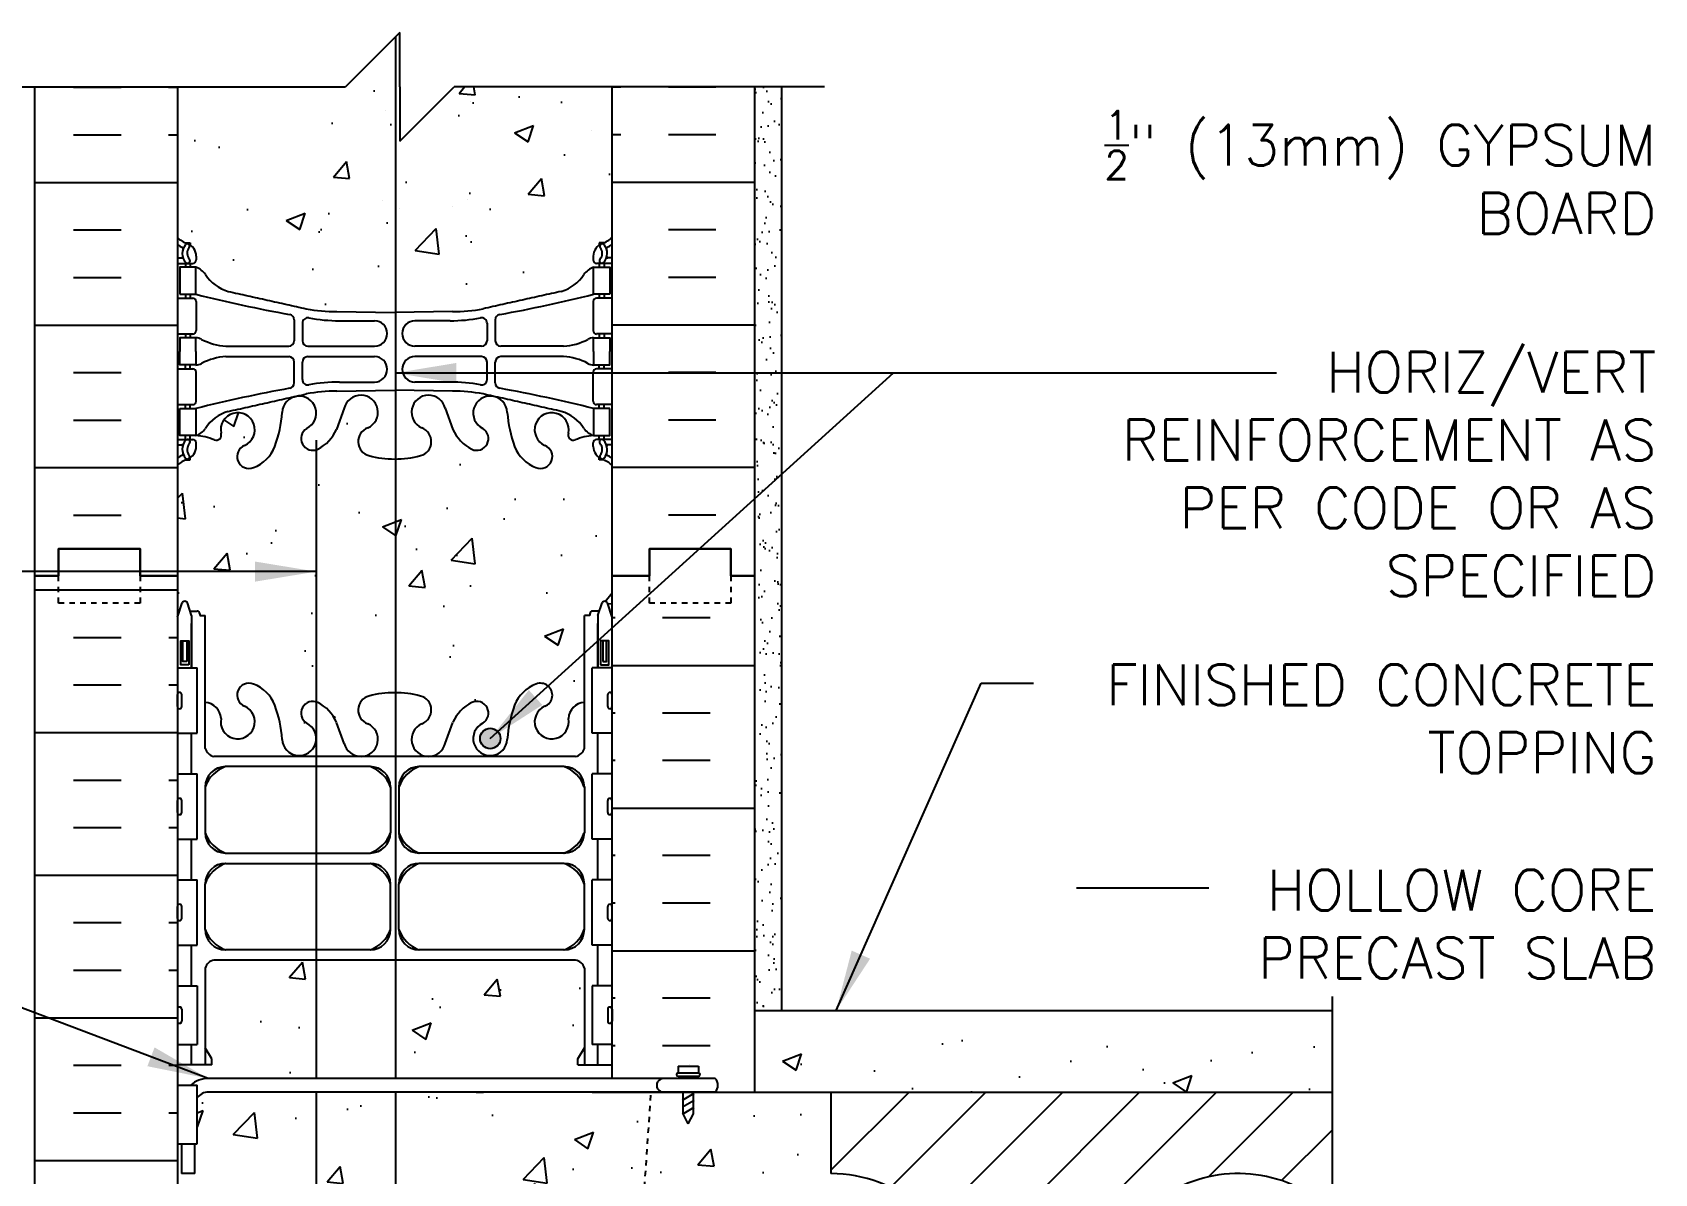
# Model space of a CAD drawing. Header units: inches. Extents: x 163.5 to 217.1, y 114.7 to 181.9.
# Drawn here: x 187.22 to 217.07, y 160.92 to 181.92 of the extents above; entities that cross this region are included whole.
import ezdxf

# ---------------------------------------------------------------- set-up
doc = ezdxf.new("R2010")
doc.units = ezdxf.units.IN
doc.header["$LTSCALE"] = 0.5
doc.header["$MEASUREMENT"] = 0
doc.linetypes.add('DASHED2', pattern=[0.375, 0.25, -0.125])
doc.linetypes.add('HIDDEN2', pattern=[0.1875, 0.125, -0.0625])
for name, color, linetype in [('HATCH', 12, 'Continuous'), ('Hidden2', 12, 'HIDDEN2'), ('line25', 2, 'Continuous'), ('LINE3', 3, 'Continuous'), ('LINE50', 5, 'Continuous'), ('LINE9', 9, 'Continuous'), ('TEXT', 4, 'Continuous'), ('Web_Edge', 9, 'Continuous')]:
    doc.layers.add(name, color=color, linetype=linetype)
doc.styles.add('DIM', font='romans.shx', dxfattribs={"width": 0.7})
doc.styles.add('ROMANS', font='romans.shx', dxfattribs={"height": 0.75})
doc.dimstyles.new('ext_12', dxfattribs={"dimscale": 12, "dimtxt": 0.09375, "dimasz": 0.09375, "dimexe": 0.09375, "dimexo": 0.0625, "dimgap": 0.0625, "dimtad": 1, "dimdec": 1, "dimzin": 3, "dimdsep": 46, "dimlunit": 4, "dimtxsty": 'DIM', "dimcen": 0.09, "dimdle": 0.09375, "dimclrt": 4, "dimadec": 0, "dimazin": 0, "dimtfac": 1, "dimtdec": 1, "dimtmove": 2, "dimatfit": 3, "dimfxl": 1, "dimfrac": 2, "dimtolj": 1, "dimtzin": 0, "dimarcsym": 0})
pattern_1 = [(50, (93.7074, 7.516), (3.5863, -0.31376), [0.375, -4.125]), (355, (93.7074, 7.516), (-0.69376, 3.76096), [0.3, -3.3]), (100.4514, (94.0062, 7.49), (2.892547, 3.4472), [0.3187, -3.50571]), (46.1842, (93.7074, 8.516), (5.33621, -0.8276), [0.5625, -6.1875]), (96.6356, (94.152, 8.447), (4.67331, 4.87059), [0.47805, -5.25856]), (351.1842, (93.7074, 8.516), (4.67331, 4.8706), [0.45, -4.95]), (21, (94.2074, 8.266), (2.984535, -2.013094), [0.375, -4.125]), (326, (94.2074, 8.266), (1.21658, 3.62575), [0.3, -3.3]), (71.4514, (94.456, 8.0983), (4.201113, 1.61265), [0.3187, -3.50571]), (37.5, (93.7074, 7.516), (0.060799, 1.664469), [0, -3.26, 0, -3.35, 0, -3.3125]), (7.5, (93.7074, 7.516), (1.315348, 1.972059), [0, -1.91, 0, -3.185, 0, -1.2625]), (327.5, (92.5924, 7.516), (2.669112, -0.112774), [0, -1.25, 0, -3.9, 0, -5.175]), (317.5, (92.0924, 7.516), (2.91593, 0.500525), [0, -1.625, 0, -2.59, 0, -3.675])]

msp = doc.modelspace()

# ---------------------------------------------------------------- hatches: boundary and pattern name
at = {"layer": 'HATCH'}
h = msp.add_hatch(dxfattribs=at)
h.set_pattern_fill('AR-CONC', color=256, scale=0.5)
h.set_pattern_definition([(50, (0, 0), (3.5863, -0.31376), [0.375, -4.125]), (355, (0, 0), (-0.693757, 3.76096), [0.3, -3.3]), (100.4514, (0.299, -0.026), (2.892544, 3.4472), [0.3187, -3.50571]), (46.1842, (0, 1), (5.33621, -0.8276), [0.5625, -6.1875]), (96.6356, (0.4447, 0.931), (4.67331, 4.87059), [0.47805, -5.25857]), (351.1842, (0, 1), (4.67331, 4.87059), [0.45, -4.95]), (21, (0.5, 0.75), (2.984535, -2.013094), [0.375, -4.125]), (326, (0.5, 0.75), (1.216577, 3.62575), [0.3, -3.3]), (71.4514, (0.7487, 0.5822), (4.20111, 1.612656), [0.3187, -3.50571]), (37.5, (0, 0), (0.060799, 1.664469), [0, -3.26, 0, -3.35, 0, -3.3125]), (7.5, (0, 0), (1.315348, 1.972059), [0, -1.91, 0, -3.185, 0, -1.2625]), (327.5, (-1.115, 0), (2.669112, -0.1127744), [0, -1.25, 0, -3.9, 0, -5.175]), (317.5, (-1.615, 0), (2.91593, 0.500525), [0, -1.625, 0, -2.59, 0, -3.675])])
edge = h.paths.add_edge_path()
edge.add_line((197.886, 180.917), (195.341, 180.917))
edge.add_line((195.341, 180.917), (195.369, 180.769))
edge.add_line((195.369, 180.769), (195.07, 180.795))
edge.add_line((195.07, 180.795), (195.172, 180.917))
edge.add_line((195.172, 180.917), (194.979, 180.917))
edge.add_line((194.979, 180.917), (193.979, 179.917))
edge.add_line((193.979, 179.917), (193.979, 180.917))
edge.add_line((193.979, 180.917), (193.979, 181.917))
edge.add_line((193.979, 181.917), (192.979, 180.917))
edge.add_line((192.979, 180.917), (189.886, 180.917))
edge.add_line((189.886, 180.917), (189.886, 178.144))
edge.add_arc((190.232, 178.505), 0.5, 226.2109, 246.4218)
edge.add_line((190.032, 178.047), (190.122, 178.047))
edge.add_line((190.122, 178.047), (190.122, 178.005))
edge.add_arc((189.982, 177.798), 0.25, 0, 55.9442, ccw=False)
edge.add_line((190.232, 177.798), (190.232, 177.73))
edge.add_arc((190.169, 177.73), 0.0625, -90, 0, ccw=False)
edge.add_line((190.169, 177.668), (190.122, 177.668))
edge.add_line((190.122, 177.668), (190.122, 177.598))
edge.add_line((190.122, 177.598), (190.227, 177.598))
edge.add_arc((190.104, 177.255), 0.364, 34.9775, 70.3387, ccw=False)
edge.add_arc((191.027, 177.866), 0.743, 212.7919, 253.8107)
edge.add_spline(control_points=[(190.82, 177.152), (192.257, 176.832)], knot_values=[0, 0, 1, 1], degree=1, periodic=0)
edge.add_arc((192.814, 179.763), 2.984, 259.2546, 270.0995)
edge.add_line((192.819, 176.78), (193.886, 176.764))
edge.add_line((193.886, 176.764), (194.952, 176.78))
edge.add_arc((194.957, 179.763), 2.984, 269.9005, 280.7454)
edge.add_spline(control_points=[(195.514, 176.832), (196.951, 177.152)], knot_values=[0, 0, 1, 1], degree=1, periodic=0)
edge.add_arc((196.744, 177.866), 0.743, 286.1893, 327.2081)
edge.add_arc((197.667, 177.255), 0.364, 109.6613, 145.0225, ccw=False)
edge.add_line((197.545, 177.598), (197.65, 177.598))
edge.add_line((197.65, 177.598), (197.65, 177.668))
edge.add_line((197.65, 177.668), (197.602, 177.668))
edge.add_arc((197.602, 177.73), 0.0625, 180, 270, ccw=False)
edge.add_line((197.54, 177.73), (197.54, 177.798))
edge.add_arc((197.79, 177.798), 0.25, 124.0558, 180, ccw=False)
edge.add_line((197.65, 178.005), (197.65, 178.047))
edge.add_line((197.65, 178.047), (197.74, 178.047))
edge.add_arc((197.54, 178.505), 0.5, 293.5782, 313.7891)
edge.add_line((197.886, 178.144), (197.886, 180.917))
h.paths.add_polyline_path([(197.701, 171.418, -0.6), (197.801, 171.418), (197.886, 171.158), (197.886, 171.917), (197.886, 173.952, 0.088416), (197.74, 174.049), (197.65, 174.049), (197.65, 174.091, -0.249069), (197.54, 174.298), (197.54, 174.365, -0.414214), (197.602, 174.428), (197.65, 174.428), (197.65, 174.498), (197.545, 174.498, 0.085348), (197.215, 174.422, -0.669601), (197.083, 174.542, 2.087231), (196.649, 174.318, -1), (196.485, 173.909, -0.21345), (196.093, 174.298, -0.068226), (195.957, 174.926, 1.753171), (195.506, 174.63, -0.940793), (195.303, 174.246, -0.173075), (194.957, 174.613), (194.814, 175, 1.612474), (194.383, 174.64, -0.734872), (194.36, 174.129, -0.068475), (193.886, 174.067, -0.068475), (193.411, 174.129, -0.734872), (193.388, 174.64, 1.612474), (192.957, 175), (192.814, 174.613, -0.173075), (192.468, 174.246, -0.940793), (192.265, 174.63, 1.753171), (191.814, 174.926, -0.068226), (191.678, 174.298, -0.21345), (191.286, 173.909, -1), (191.122, 174.318, 2.087231), (190.688, 174.542, -0.669601), (190.556, 174.422, 0.085348), (190.227, 174.498), (190.122, 174.498), (190.122, 174.428), (190.169, 174.428, -0.414214), (190.232, 174.365), (190.232, 174.298, -0.249069), (190.122, 174.091), (190.122, 174.049), (190.032, 174.049, 0.088416), (189.886, 173.952), (189.886, 171.917), (189.886, 171.158), (189.971, 171.418, -0.6), (190.071, 171.418), (190.119, 171.268), (190.246, 171.268, -0.414214), (190.296, 171.218), (190.296, 171.188), (190.396, 171.188), (190.396, 169.587, -0.380397), (190.688, 169.292, 2.087231), (191.122, 169.517, -1), (191.286, 169.925, -0.21345), (191.678, 169.536, -0.068226), (191.814, 168.908, 1.753171), (192.265, 169.205, -0.940793), (192.468, 169.588, -0.173075), (192.814, 169.221), (192.957, 168.834, 1.612474), (193.388, 169.194, -0.734872), (193.411, 169.705, -0.068475), (193.886, 169.767, -0.068475), (194.36, 169.705, -0.734872), (194.383, 169.194, 1.612474), (194.814, 168.834), (194.957, 169.221, -0.173075), (195.303, 169.588, -0.940793), (195.506, 169.205, 1.753171), (195.957, 168.908, -0.068226), (196.093, 169.536, -0.21345), (196.485, 169.925, -1), (196.649, 169.517, 2.087231), (197.083, 169.292, -0.380392), (197.376, 169.587), (197.376, 171.188), (197.476, 171.188), (197.476, 171.218, -0.414214), (197.526, 171.268), (197.652, 171.268)])
h.paths.add_polyline_path([(197.376, 164.698, 0.268138), (197.214, 164.846), (190.557, 164.846, 0.268156), (190.396, 164.698), (190.396, 163.229), (190.516, 163.029), (190.516, 162.917), (189.886, 162.917), (189.886, 162.542), (190.125, 162.542, -0.180815), (190.451, 162.667), (197.886, 162.667), (197.886, 162.917), (197.256, 162.917), (197.256, 163.029), (197.376, 163.229)])
h.paths.add_polyline_path([(198.414, 159.669), (198.606, 162.417), (190.453, 162.417, 0.243307), (190.25, 162.31), (190.25, 161.462), (190.209, 161.462), (190.209, 160.917), (189.959, 160.917), (189.959, 161.462), (189.886, 161.462), (189.886, 160.712), (190.25, 160.712), (190.25, 159.512), (189.886, 159.512), (189.886, 158.762), (190.25, 158.762), (190.25, 157.562), (189.886, 157.562), (189.886, 156.812), (190.25, 156.812), (190.25, 155.612), (189.886, 155.612), (189.886, 154.454, -0.324963), (189.992, 154.418, -0.520567), (190.399, 154.378, -0.520567), (190.858, 154.378, -0.520567), (191.422, 154.378, -0.520567), (191.908, 154.378, -0.520567), (192.301, 154.391, -0.520567), (192.983, 154.391, -0.520567), (193.351, 154.391, -0.520567), (193.561, 154.391, -0.520567), (193.993, 154.391, -0.520567), (194.518, 154.391, -0.520567), (195.082, 154.391, -0.520567), (195.515, 154.391, -0.396716), (195.934, 154.478, -0.396716), (196.354, 154.391, -0.520567), (196.787, 154.391, -0.520567), (197.351, 154.391, -0.520567), (197.875, 154.391, -0.098929), (197.95, 154.463, -0.69452), (198.073, 154.792), (198.237, 157.136), (198.362, 158.923, 0.932515)])
edge = h.paths.add_edge_path()
edge.add_arc((197.54, 147.329), 0.5, 46.2109, 66.4218)
edge.add_line((197.74, 147.788), (197.65, 147.788))
edge.add_line((197.65, 147.788), (197.65, 147.829))
edge.add_arc((197.79, 148.037), 0.25, 180, 235.9442, ccw=False)
edge.add_line((197.54, 148.037), (197.54, 148.104))
edge.add_arc((197.602, 148.104), 0.0625, 90, 180, ccw=False)
edge.add_line((197.602, 148.167), (197.65, 148.167))
edge.add_line((197.65, 148.167), (197.65, 148.237))
edge.add_line((197.65, 148.237), (197.545, 148.237))
edge.add_arc((197.667, 148.579), 0.364, 214.9775, 250.3387, ccw=False)
edge.add_arc((196.744, 147.968), 0.743, 32.7919, 73.8107)
edge.add_spline(control_points=[(196.951, 148.682), (195.514, 149.002)], knot_values=[0, 0, 1, 1], degree=1, periodic=0)
edge.add_arc((194.957, 146.071), 2.984, 79.2546, 90.0995)
edge.add_line((194.952, 149.055), (193.886, 149.07))
edge.add_line((193.886, 149.07), (192.819, 149.055))
edge.add_arc((192.814, 146.071), 2.984, 89.9005, 100.7454)
edge.add_spline(control_points=[(192.257, 149.002), (190.82, 148.682)], knot_values=[0, 0, 1, 1], degree=1, periodic=0)
edge.add_arc((191.027, 147.968), 0.743, 106.1893, 147.2081)
edge.add_arc((190.104, 148.579), 0.364, 289.6613, 325.0225, ccw=False)
edge.add_line((190.227, 148.237), (190.122, 148.237))
edge.add_line((190.122, 148.237), (190.122, 148.167))
edge.add_line((190.122, 148.167), (190.169, 148.167))
edge.add_arc((190.169, 148.104), 0.0625, 0, 90, ccw=False)
edge.add_line((190.232, 148.104), (190.232, 148.037))
edge.add_arc((189.982, 148.037), 0.25, 304.0558, 360, ccw=False)
edge.add_line((190.122, 147.829), (190.122, 147.788))
edge.add_line((190.122, 147.788), (190.032, 147.788))
edge.add_arc((190.232, 147.329), 0.5, 113.5782, 133.7891)
edge.add_line((189.886, 147.69), (189.886, 142.144))
edge.add_arc((190.232, 142.505), 0.5, 226.2109, 246.4218)
edge.add_line((190.032, 142.047), (190.122, 142.047))
edge.add_line((190.122, 142.047), (190.122, 142.005))
edge.add_arc((189.982, 141.798), 0.25, 0, 55.9442, ccw=False)
edge.add_line((190.232, 141.798), (190.232, 141.73))
edge.add_arc((190.169, 141.73), 0.0625, -90, 0, ccw=False)
edge.add_line((190.169, 141.668), (190.122, 141.668))
edge.add_line((190.122, 141.668), (190.122, 141.598))
edge.add_line((190.122, 141.598), (190.227, 141.598))
edge.add_arc((190.104, 141.255), 0.364, 34.9775, 70.3387, ccw=False)
edge.add_arc((191.027, 141.866), 0.743, 212.7919, 253.8107)
edge.add_spline(control_points=[(190.82, 141.152), (192.257, 140.832)], knot_values=[0, 0, 1, 1], degree=1, periodic=0)
edge.add_arc((192.814, 143.763), 2.984, 259.2546, 270.0995)
edge.add_line((192.819, 140.78), (193.886, 140.764))
edge.add_line((193.886, 140.764), (194.952, 140.78))
edge.add_arc((194.957, 143.763), 2.984, 269.9005, 280.7454)
edge.add_spline(control_points=[(195.514, 140.832), (196.951, 141.152)], knot_values=[0, 0, 1, 1], degree=1, periodic=0)
edge.add_arc((196.744, 141.866), 0.743, 286.1893, 327.2081)
edge.add_arc((197.667, 141.255), 0.364, 109.6613, 145.0225, ccw=False)
edge.add_line((197.545, 141.598), (197.65, 141.598))
edge.add_line((197.65, 141.598), (197.65, 141.668))
edge.add_line((197.65, 141.668), (197.602, 141.668))
edge.add_arc((197.602, 141.73), 0.0625, 180, 270, ccw=False)
edge.add_line((197.54, 141.73), (197.54, 141.798))
edge.add_arc((197.79, 141.798), 0.25, 124.0558, 180, ccw=False)
edge.add_line((197.65, 142.005), (197.65, 142.047))
edge.add_line((197.65, 142.047), (197.74, 142.047))
edge.add_arc((197.54, 142.505), 0.5, 293.5782, 313.7891)
edge.add_line((197.886, 142.144), (197.886, 147.69))
h = msp.add_hatch(dxfattribs=at)
h.set_pattern_fill('AR-SAND', color=256, scale=0.25, style=0)
h.set_pattern_definition([(37.5, (93.70738, 7.51603), (-0.01574834, 0.48170594), [0, -0.38, 0, -0.425, 0, -0.40625]), (7.5, (93.7074, 7.516), (0.4424442, 0.7055365), [0, -0.205, 0, -0.3425, 0, -0.13125]), (327.5, (93.3999, 7.51603), (0.7785355, 0.0014148), [0, -0.125, 0, -0.45, 0, -0.5875]), (317.5, (93.3999, 7.516), (0.7515317, 0.219419), [0, -0.0625, 0, -0.295, 0, -0.3375])])
h.paths.add_polyline_path([(201.011, 180.917), (200.511, 180.917), (200.511, 174.828), (201.011, 174.828)])
h.paths.add_polyline_path([(200.511, 163.917), (201.011, 163.917), (201.011, 174.828), (200.511, 174.828)])
h = msp.add_hatch(dxfattribs=at)
h.set_pattern_fill('INSUL', color=256, scale=7, style=0)
h.set_pattern_definition([(0, (-2736.276, -243.0924), (0, 2.625), []), (0, (-2736.276, -242.2174), (0, 2.625), [0.875, -0.875]), (0, (-2736.276, -241.3424), (0, 2.625), [0.875, -0.875])])
h.paths.add_polyline_path([(187.261, 153.917), (187.698, 153.917), (187.698, 154.417), (189.198, 154.417), (189.198, 153.917), (189.886, 153.917), (189.886, 171.917), (189.198, 171.917), (189.198, 172.417), (187.698, 172.417), (187.698, 171.917), (187.261, 171.917)])
h = msp.add_hatch(dxfattribs=at)
h.set_pattern_fill('INSUL', color=256, scale=7, style=0)
h.set_pattern_definition([(180, (304.6887, 7.516), (0, 2.625), []), (180, (304.6887, 8.391), (0, 2.625), [0.875, -0.875]), (180, (304.6887, 9.266), (0, 2.625), [0.875, -0.875])])
h.paths.add_polyline_path([(197.886, 162.667), (199.195, 162.667), (199.195, 162.707), (199.101, 162.707), (199.101, 162.77), (199.101, 162.895), (199.288, 162.895), (199.476, 162.895), (199.476, 162.77), (199.476, 162.707), (199.382, 162.707), (199.382, 162.667), (199.785, 162.667), (199.821, 162.609), (199.834, 162.542), (199.822, 162.475), (199.787, 162.417), (200.511, 162.417), (200.511, 171.917), (199.823, 171.917), (199.823, 171.417), (198.323, 171.417), (198.323, 171.917), (197.886, 171.917)])
h = msp.add_hatch(dxfattribs=at)
h.set_pattern_fill('AR-CONC', color=256, scale=0.5, style=0)
h.set_pattern_definition(pattern_1)
h.paths.add_polyline_path([(206.434, 162.417), (206.434, 163.417), (201.011, 163.417), (201.011, 162.417)])
h = msp.add_hatch(dxfattribs=at)
h.set_pattern_fill('AR-CONC', color=256, scale=0.5, style=0)
h.set_pattern_definition(pattern_1)
h.paths.add_polyline_path([(206.434, 163.417), (206.434, 162.417), (211.14, 162.417), (211.14, 163.417)])
h = msp.add_hatch(dxfattribs=at)
h.set_pattern_fill('ANSI31', color=256, scale=8, style=0)
h.set_pattern_definition([(45, (93.7074, 7.516), (-0.707107, 0.707107), [])])
h.paths.add_polyline_path([(199.682, 157.288), (198.237, 157.136), (198.073, 154.792, 1), (198.073, 154.417), (211.14, 154.417), (211.14, 156.417), (212.14, 157.417), (211.704, 157.417, -3.178097), (211.14, 160.224), (211.14, 162.417), (201.913, 162.417), (201.913, 160.917, -1.788289)])
h = msp.add_hatch(dxfattribs=at)
h.set_pattern_fill('AR-CONC', color=256, scale=0.5, style=0)
h.set_pattern_definition(pattern_1)
h.paths.add_polyline_path([(198.362, 158.923), (198.237, 157.136), (199.682, 157.288, 1.788289), (201.913, 160.917), (201.913, 162.417), (198.606, 162.417), (198.414, 159.669, -0.932515)])
at = {"layer": 'LINE3'}
msp.add_hatch(color=256, dxfattribs=at).paths.add_polyline_path([(195.457, 168.923, 1), (195.832, 168.923, 1)])

# ---------------------------------------------------------------- linework, layer by layer
at = {"layer": 'HATCH'}
for p, q in [((187.974, 180.908), (188.849, 180.908)), ((189.724, 180.908), (189.886, 180.908)), ((195.07, 180.795), (195.172, 180.917)), ((195.07, 180.795), (195.369, 180.769)), ((195.281, 180.642), (195.281, 180.642)), ((195.369, 180.767), (195.341, 180.917)), ((198.047, 180.908), (197.886, 180.908)), ((199.797, 180.908), (198.922, 180.908)), ((193.724, 180.483), (193.724, 180.483)), ((197.506, 180.116), (197.506, 180.116)), ((187.974, 180.033), (188.849, 180.033)), ((189.724, 180.033), (189.886, 180.033)), ((198.047, 180.033), (197.886, 180.033)), ((199.797, 180.033), (198.922, 180.033)), ((187.261, 179.158), (189.886, 179.158)), ((200.511, 179.158), (197.886, 179.158)), ((193.663, 178.819), (193.663, 178.819)), ((193.966, 178.67), (193.966, 178.67)), ((194.945, 178.713), (194.945, 178.713)), ((195.218, 178.835), (195.218, 178.835)), ((187.974, 178.283), (188.849, 178.283)), ((199.797, 178.283), (198.922, 178.283)), ((187.974, 177.408), (188.849, 177.408)), ((199.797, 177.408), (198.922, 177.408)), ((187.261, 176.533), (189.886, 176.533)), ((200.511, 176.533), (197.886, 176.533)), ((187.974, 175.658), (188.849, 175.658)), ((199.797, 175.658), (198.922, 175.658)), ((187.974, 174.783), (188.849, 174.783)), ((199.797, 174.783), (198.922, 174.783)), ((187.261, 173.908), (189.886, 173.908)), ((200.511, 173.908), (197.886, 173.908)), ((187.974, 173.033), (188.849, 173.033)), ((199.797, 173.033), (198.922, 173.033))]:
    msp.add_line(p, q, dxfattribs=at)
at = {"layer": 'Hidden2'}
msp.add_line((198.414, 159.669), (198.606, 162.417), dxfattribs=at)
at = {"layer": 'line25'}
for p, q in [((189.886, 180.917), (189.886, 171.917)), ((197.886, 171.917), (197.886, 180.917)), ((189.886, 171.917), (189.886, 153.917)), ((197.886, 162.667), (197.886, 171.917)), ((189.886, 170.222), (190.25, 170.222)), ((190.25, 169.022), (190.25, 170.222)), ((197.886, 170.222), (197.521, 170.222)), ((197.521, 169.022), (197.521, 170.222)), ((189.886, 169.022), (190.25, 169.022)), ((197.886, 169.022), (197.521, 169.022)), ((189.886, 168.272), (190.25, 168.272)), ((190.25, 167.072), (190.25, 168.272)), ((197.886, 168.272), (197.521, 168.272)), ((197.521, 167.072), (197.521, 168.272)), ((189.886, 167.072), (190.25, 167.072)), ((197.886, 167.072), (197.521, 167.072)), ((189.886, 166.322), (190.25, 166.322)), ((190.25, 165.122), (190.25, 166.322)), ((197.886, 166.322), (197.521, 166.322)), ((197.521, 165.122), (197.521, 166.322)), ((189.886, 165.122), (190.25, 165.122)), ((197.886, 165.122), (197.521, 165.122)), ((189.886, 164.372), (190.25, 164.372)), ((190.25, 164.372), (190.25, 163.292)), ((197.886, 164.372), (197.521, 164.372)), ((197.521, 164.372), (197.521, 163.292)), ((189.886, 163.292), (190.25, 163.292)), ((197.886, 163.292), (197.521, 163.292)), ((189.886, 162.542), (190.25, 162.542)), ((189.886, 162.542), (190.25, 162.542)), ((189.886, 162.542), (190.25, 162.542)), ((189.886, 162.542), (190.25, 162.542)), ((189.886, 162.542), (190.25, 162.542)), ((189.886, 162.542), (190.25, 162.542)), ((190.25, 161.462), (190.25, 162.542)), ((197.521, 162.417), (211.14, 162.417)), ((201.913, 162.417), (201.913, 160.917)), ((189.886, 161.462), (190.25, 161.462))]:
    msp.add_line(p, q, dxfattribs=at)
for centre, start, end in [((201.913, 158.417), 206.8546, 90), ((209.413, 158.417), 46.2873, 336.4218)]:
    msp.add_arc(centre, 2.5, start, end, dxfattribs=at)
at = {"layer": 'LINE3'}
for p, q in [((193.897, 181.835), (193.897, 162.667)), ((192.44, 174.416), (192.44, 162.667)), ((192.44, 162.417), (192.44, 135.917)), ((193.897, 162.417), (193.897, 154.475))]:
    msp.add_line(p, q, dxfattribs=at)
msp.add_circle((195.644, 168.923), 0.188, dxfattribs=at)
at = {"layer": 'LINE50'}
for p, q in [((187.261, 171.917), (187.261, 180.917)), ((200.511, 171.917), (200.511, 180.917)), ((187.261, 153.917), (187.261, 171.917)), ((200.511, 162.417), (200.511, 171.917)), ((199.316, 162.917), (199.316, 162.917))]:
    msp.add_line(p, q, dxfattribs=at)
for points in [[(189.886, 171.917), (189.198, 171.917), (189.198, 172.417), (187.698, 172.417), (187.698, 171.917), (187.261, 171.917)], [(187.261, 171.917), (187.698, 171.917), (187.698, 172.417), (189.198, 172.417), (189.198, 171.917), (189.886, 171.917)], [(197.886, 171.917), (198.573, 171.917), (198.573, 172.417), (200.073, 172.417), (200.073, 171.917), (200.511, 171.917)], [(200.511, 171.917), (200.073, 171.917), (200.073, 172.417), (198.573, 172.417), (198.573, 171.917), (197.886, 171.917)]]:
    msp.add_lwpolyline(points, dxfattribs=at)
at = {"layer": 'LINE9'}
for p, q in [((193.979, 181.917), (192.979, 180.917)), ((193.979, 180.917), (193.979, 181.917)), ((186.162, 180.917), (192.979, 180.917)), ((193.979, 179.917), (194.979, 180.917)), ((193.979, 180.917), (193.979, 179.917)), ((201.796, 180.917), (194.979, 180.917)), ((201.011, 163.917), (201.011, 180.917)), ((189.886, 169.512), (189.886, 169.732)), ((189.886, 169.677), (189.886, 169.677)), ((189.926, 169.772), (189.926, 169.772)), ((189.966, 169.512), (189.966, 169.732)), ((197.806, 169.512), (197.806, 169.732)), ((197.846, 169.772), (197.846, 169.772)), ((197.886, 169.512), (197.886, 169.732)), ((197.886, 169.677), (197.886, 169.677)), ((189.886, 169.567), (189.886, 169.567)), ((189.926, 169.472), (189.926, 169.472)), ((197.846, 169.472), (197.846, 169.472)), ((197.886, 169.567), (197.886, 169.567)), ((189.926, 167.822), (189.926, 167.822)), ((197.846, 167.822), (197.846, 167.822)), ((189.886, 167.562), (189.886, 167.782)), ((189.886, 167.727), (189.886, 167.727)), ((189.886, 167.617), (189.886, 167.617)), ((189.926, 167.522), (189.926, 167.522)), ((189.966, 167.562), (189.966, 167.782)), ((197.806, 167.562), (197.806, 167.782)), ((197.846, 167.522), (197.846, 167.522)), ((197.886, 167.562), (197.886, 167.782)), ((197.886, 167.727), (197.886, 167.727)), ((197.886, 167.617), (197.886, 167.617)), ((189.886, 165.612), (189.886, 165.832)), ((189.886, 165.777), (189.886, 165.777)), ((189.926, 165.872), (189.926, 165.872)), ((189.966, 165.612), (189.966, 165.832)), ((197.806, 165.612), (197.806, 165.832)), ((197.846, 165.872), (197.846, 165.872)), ((197.886, 165.612), (197.886, 165.832)), ((197.886, 165.777), (197.886, 165.777)), ((189.886, 165.667), (189.886, 165.667)), ((189.926, 165.572), (189.926, 165.572)), ((197.846, 165.572), (197.846, 165.572)), ((197.886, 165.667), (197.886, 165.667)), ((189.886, 163.942), (189.886, 163.722)), ((189.926, 163.982), (189.926, 163.982)), ((189.966, 163.942), (189.966, 163.722)), ((197.806, 163.942), (197.806, 163.722)), ((197.846, 163.982), (197.846, 163.982)), ((197.886, 163.942), (197.886, 163.722)), ((189.886, 163.887), (189.886, 163.887)), ((189.886, 163.777), (189.886, 163.777)), ((189.926, 163.682), (189.926, 163.682)), ((197.846, 163.682), (197.846, 163.682)), ((197.886, 163.887), (197.886, 163.887)), ((197.886, 163.777), (197.886, 163.777)), ((200.511, 163.917), (211.14, 163.917)), ((199.101, 162.895), (199.101, 162.77)), ((199.101, 162.895), (199.476, 162.895)), ((199.101, 162.77), (199.476, 162.77)), ((199.476, 162.895), (199.476, 162.77)), ((199.785, 162.667), (190.451, 162.667)), ((199.101, 162.707), (199.476, 162.707)), ((199.101, 162.707), (199.476, 162.707)), ((199.195, 162.667), (199.195, 162.707)), ((199.382, 162.667), (199.382, 162.707)), ((199.787, 162.417), (190.453, 162.417)), ((195.886, 162.417), (195.266, 162.417)), ((195.386, 162.417), (195.521, 162.417)), ((199.181, 162.402), (199.207, 162.417)), ((199.181, 162.269), (199.399, 162.395)), ((199.181, 162.144), (199.399, 162.27)), ((199.181, 162.011), (199.399, 162.137)), ((199.195, 162.019), (199.195, 162.417)), ((199.382, 162.019), (199.382, 162.417)), ((199.288, 161.832), (199.195, 162.019)), ((199.288, 161.832), (199.382, 162.019)), ((189.959, 161.462), (189.959, 160.917)), ((190.209, 160.917), (190.209, 161.462)), ((190.209, 160.917), (189.959, 160.917))]:
    msp.add_line(p, q, dxfattribs=at)
at = {"layer": 'LINE9', "linetype": 'DASHED2', "ltscale": 0.15}
for points in [[(189.198, 171.917), (189.198, 171.917), (189.198, 171.417), (187.698, 171.417), (187.698, 171.917), (187.698, 171.917)], [(189.198, 171.917), (189.198, 171.917), (189.198, 171.417), (187.698, 171.417), (187.698, 171.917), (187.698, 171.917)], [(200.073, 171.917), (200.073, 171.917), (200.073, 171.417), (198.573, 171.417), (198.573, 171.917), (198.573, 171.917)], [(200.073, 171.917), (200.073, 171.917), (200.073, 171.417), (198.573, 171.417), (198.573, 171.917), (198.573, 171.917)]]:
    msp.add_lwpolyline(points, dxfattribs=at)
at = {"layer": 'LINE9'}
msp.add_lwpolyline([(211.14, 164.176), (211.14, 158.417), (210.14, 157.417), (211.14, 157.417), (212.14, 157.417), (211.14, 156.417), (211.14, 152.792)], dxfattribs=at)
for centre, radius, start, end in [((189.926, 169.732), 0.04, 90, 180), ((189.926, 169.732), 0.04, 360, 90), ((197.846, 169.732), 0.04, 90, 180), ((197.846, 169.732), 0.04, 0, 90), ((189.926, 169.512), 0.04, 180, 270), ((189.926, 169.512), 0.04, 270, 0), ((197.846, 169.512), 0.04, 180, 270), ((197.846, 169.512), 0.04, 270, 0), ((189.926, 167.782), 0.04, 90, 180), ((189.926, 167.782), 0.04, 360, 90), ((197.846, 167.782), 0.04, 90, 180), ((197.846, 167.782), 0.04, 0, 90), ((189.926, 167.562), 0.04, 180, 270), ((189.926, 167.562), 0.04, 270, 0), ((197.846, 167.562), 0.04, 180, 270), ((197.846, 167.562), 0.04, 270, 0), ((189.926, 165.832), 0.04, 90, 180), ((189.926, 165.832), 0.04, 360, 90), ((197.846, 165.832), 0.04, 90, 180), ((197.846, 165.832), 0.04, 0, 90), ((189.926, 165.612), 0.04, 180, 270), ((189.926, 165.612), 0.04, 270, 0), ((197.846, 165.612), 0.04, 180, 270), ((197.846, 165.612), 0.04, 270, 0), ((189.926, 163.942), 0.04, 90, 180), ((189.926, 163.942), 0.04, 0, 90), ((197.846, 163.942), 0.04, 90, 180), ((197.846, 163.942), 0.04, 360, 90), ((189.926, 163.722), 0.04, 180, 270), ((189.926, 163.722), 0.04, 270, 0), ((197.846, 163.722), 0.04, 180, 270), ((197.846, 163.722), 0.04, 270, 0), ((199.101, 162.738), 0.0312, 90, 270), ((199.476, 162.738), 0.0312, 270, 90), ((190.455, 162.168), 0.499, 89.3543, 131.4529), ((198.833, 162.542), 0.125, 89.3947, 270.6053), ((199.648, 162.541), 0.186, 318.1805, 42.6425), ((190.455, 162.168), 0.249, 89.3543, 145.3447)]:
    msp.add_arc(centre, radius, start, end, dxfattribs=at)
at = {"layer": 'TEXT'}
msp.add_line((208.87, 166.167), (206.434, 166.167), dxfattribs=at)
for points in [[(200.709, 179.914, 0, 0.36, 0), (201.789, 179.914, 0, 0, 0), (205.255, 179.914, 0, 0, 0)], [(188.685, 179.748, 0, 0.36, 0), (187.605, 179.748, 0, 0, 0), (176.545, 179.748, 0, 0, 0)], [(206.434, 161.959, 0, 0.36, 0), (206.434, 163.039, 0, 0, 0), (206.434, 166.167, 0, 0, 0)]]:
    msp.add_lwpolyline(points, format="xyseb", dxfattribs=at)
at = {"layer": 'Web_Edge'}
for p, q in [((190.032, 178.047), (190.122, 178.047)), ((190.122, 178.047), (190.122, 178.005)), ((197.74, 178.047), (197.65, 178.047)), ((197.65, 178.047), (197.65, 178.005)), ((189.886, 177.768), (189.963, 177.768)), ((189.886, 177.668), (190.169, 177.668)), ((190.032, 177.668), (190.032, 177.598)), ((190.122, 177.668), (190.122, 177.598)), ((190.232, 177.798), (190.232, 177.73)), ((197.54, 177.798), (197.54, 177.73)), ((197.886, 177.668), (197.602, 177.668)), ((197.65, 177.668), (197.65, 177.598)), ((197.74, 177.668), (197.74, 177.598)), ((197.886, 177.768), (197.808, 177.768)), ((190.032, 177.098), (190.032, 177.028)), ((190.122, 177.098), (190.122, 177.028)), ((197.65, 177.098), (197.65, 177.028)), ((197.74, 177.098), (197.74, 177.028)), ((189.886, 177.028), (190.169, 177.028)), ((190.232, 176.965), (190.232, 176.43)), ((192.819, 176.78), (193.886, 176.764)), ((194.952, 176.78), (193.886, 176.764)), ((197.54, 176.965), (197.54, 176.43)), ((197.886, 177.028), (197.602, 177.028)), ((192.034, 176.628), (192.034, 176.243)), ((192.186, 176.566), (192.186, 176.243)), ((192.866, 176.612), (193.513, 176.612)), ((194.905, 176.612), (194.258, 176.612)), ((195.585, 176.566), (195.585, 176.243)), ((195.737, 176.628), (195.737, 176.243)), ((189.886, 176.368), (190.169, 176.368)), ((190.032, 176.368), (190.032, 176.298)), ((190.122, 176.368), (190.122, 176.298)), ((197.886, 176.368), (197.602, 176.368)), ((197.65, 176.368), (197.65, 176.298)), ((197.74, 176.368), (197.74, 176.298)), ((190.779, 176.142), (191.934, 176.143)), ((190.779, 175.953), (191.934, 175.952)), ((192.286, 176.143), (193.513, 176.143)), ((192.286, 175.952), (193.513, 175.952)), ((195.485, 176.143), (194.258, 176.143)), ((195.485, 175.952), (194.258, 175.952)), ((196.992, 176.142), (195.837, 176.143)), ((196.992, 175.953), (195.837, 175.952)), ((189.886, 175.728), (190.169, 175.728)), ((190.032, 175.728), (190.032, 175.798)), ((190.122, 175.728), (190.122, 175.798)), ((190.232, 175.13), (190.232, 175.665)), ((192.034, 175.468), (192.034, 175.852)), ((192.186, 175.53), (192.186, 175.852)), ((195.585, 175.53), (195.585, 175.852)), ((195.737, 175.468), (195.737, 175.852)), ((197.54, 175.13), (197.54, 175.665)), ((197.886, 175.728), (197.602, 175.728)), ((197.65, 175.728), (197.65, 175.798)), ((197.74, 175.728), (197.74, 175.798)), ((192.819, 175.316), (193.886, 175.332)), ((192.866, 175.484), (193.513, 175.484)), ((194.952, 175.316), (193.886, 175.332)), ((194.905, 175.484), (194.258, 175.484)), ((189.886, 175.068), (190.169, 175.068)), ((190.032, 174.998), (190.032, 175.068)), ((190.122, 174.998), (190.122, 175.068)), ((192.957, 175), (192.814, 174.613)), ((194.814, 175), (194.957, 174.613)), ((197.886, 175.068), (197.602, 175.068)), ((197.65, 174.998), (197.65, 175.068)), ((197.74, 174.998), (197.74, 175.068)), ((189.886, 174.428), (190.169, 174.428)), ((190.032, 174.428), (190.032, 174.498)), ((190.122, 174.428), (190.122, 174.498)), ((197.886, 174.428), (197.602, 174.428)), ((197.65, 174.428), (197.65, 174.498)), ((197.74, 174.428), (197.74, 174.498)), ((189.886, 174.328), (189.963, 174.328)), ((190.122, 174.049), (190.122, 174.091)), ((190.232, 174.298), (190.232, 174.365)), ((197.54, 174.298), (197.54, 174.365)), ((197.65, 174.049), (197.65, 174.091)), ((197.886, 174.328), (197.808, 174.328)), ((190.032, 174.049), (190.122, 174.049)), ((197.74, 174.049), (197.65, 174.049)), ((189.886, 171.158), (189.971, 171.418)), ((190.146, 171.188), (190.071, 171.418)), ((197.626, 171.188), (197.701, 171.418)), ((197.886, 171.158), (197.801, 171.418)), ((190.119, 171.268), (190.246, 171.268)), ((190.146, 171.188), (190.146, 170.222)), ((190.286, 171.218), (190.286, 171.218)), ((190.296, 171.218), (190.296, 171.218)), ((190.296, 171.218), (190.296, 171.188)), ((190.296, 171.188), (190.396, 171.188)), ((190.396, 168.742), (190.396, 171.188)), ((197.476, 171.188), (197.376, 171.188)), ((197.376, 168.742), (197.376, 171.188)), ((197.476, 171.218), (197.476, 171.218)), ((197.476, 171.218), (197.476, 171.188)), ((197.652, 171.268), (197.526, 171.268)), ((197.626, 171.188), (197.626, 170.222)), ((192.957, 168.834), (192.814, 169.221)), ((194.814, 168.834), (194.957, 169.221)), ((197.214, 168.594), (190.557, 168.594)), ((193.434, 168.406), (190.771, 168.406)), ((197.001, 168.406), (194.337, 168.406)), ((190.396, 168.031), (190.396, 167.19)), ((193.809, 168.031), (193.809, 167.19)), ((193.962, 168.032), (193.962, 167.191)), ((197.376, 168.031), (197.376, 167.19)), ((190.771, 166.815), (193.434, 166.815)), ((190.771, 166.625), (193.434, 166.625)), ((197.001, 166.815), (194.337, 166.815)), ((197.001, 166.625), (194.337, 166.625)), ((190.396, 165.409), (190.396, 166.25)), ((193.809, 165.409), (193.809, 166.25)), ((193.962, 165.408), (193.962, 166.249)), ((197.376, 165.409), (197.376, 166.25)), ((197.214, 164.846), (190.557, 164.846)), ((193.434, 165.034), (190.771, 165.034)), ((197.001, 165.034), (194.337, 165.034)), ((190.396, 164.698), (190.396, 162.917)), ((197.376, 164.698), (197.376, 162.917)), ((190.516, 163.029), (190.396, 163.229)), ((190.516, 163.029), (190.396, 163.229)), ((190.516, 162.917), (190.516, 163.029)), ((190.516, 162.917), (190.516, 163.029)), ((197.256, 163.029), (197.376, 163.229)), ((197.256, 163.029), (197.376, 163.229)), ((197.256, 162.917), (197.256, 163.029)), ((197.256, 162.917), (197.256, 163.029)), ((190.516, 162.917), (189.886, 162.917)), ((197.256, 162.917), (197.886, 162.917))]:
    msp.add_line(p, q, dxfattribs=at)
for points in [[(189.927, 177.098), (190.227, 177.098), (190.227, 177.598), (189.927, 177.598)], [(197.845, 177.098), (197.545, 177.098), (197.545, 177.598), (197.845, 177.598)], [(189.927, 174.998), (190.227, 174.998), (190.227, 174.498), (189.927, 174.498)], [(197.845, 174.998), (197.545, 174.998), (197.545, 174.498), (197.845, 174.498)], [(190.096, 170.278), (189.946, 170.278), (189.946, 170.718), (190.096, 170.718)], [(190.056, 170.338), (189.986, 170.338), (189.986, 170.718), (190.056, 170.718)], [(197.676, 170.278), (197.826, 170.278), (197.826, 170.718), (197.676, 170.718)], [(197.716, 170.338), (197.786, 170.338), (197.786, 170.718), (197.716, 170.718)]]:
    msp.add_lwpolyline(points, close=True, dxfattribs=at)
for points in [[(190.227, 176.048), (190.227, 176.298), (189.927, 176.298), (189.927, 176.048)], [(197.545, 176.048), (197.545, 176.298), (197.845, 176.298), (197.845, 176.048)], [(190.227, 176.048), (190.227, 175.798), (189.927, 175.798), (189.927, 176.048)], [(197.545, 176.048), (197.545, 175.798), (197.845, 175.798), (197.845, 176.048)], [(190.146, 170.222), (190.146, 171.038)], [(197.626, 170.222), (197.626, 171.038)], [(190.146, 168.272), (190.146, 169.022)], [(197.626, 168.272), (197.626, 169.022)], [(190.146, 166.322), (190.146, 167.072)], [(197.626, 166.322), (197.626, 167.072)], [(190.146, 164.372), (190.146, 165.122)], [(197.626, 164.372), (197.626, 165.122)], [(190.146, 162.917), (190.146, 163.292)], [(197.626, 162.917), (197.626, 163.292)]]:
    msp.add_lwpolyline(points, dxfattribs=at)
for centre, radius, start, end in [((190.232, 178.505), 0.5, 226.2109, 250.5288), ((190.232, 178.505), 0.6, 234.7832, 245.0748), ((190.225, 177.852), 0.25, 140.1145, 222.4609), ((189.969, 177.942), 0.021, 343.464, 63.9957), ((190.067, 177.983), 0.045, 321.448, 139.1879), ((189.982, 177.798), 0.25, 0, 70.5288), ((190.225, 177.852), 0.16, 140.0001, 222.4609), ((197.79, 177.798), 0.25, 109.4712, 180), ((197.704, 177.983), 0.045, 40.8121, 218.552), ((197.546, 177.852), 0.16, 317.5391, 39.9999), ((197.54, 178.505), 0.5, 289.4712, 313.7891), ((197.546, 177.852), 0.25, 317.5391, 39.8855), ((197.802, 177.942), 0.021, 116.0043, 196.536), ((197.54, 178.505), 0.6, 294.9252, 305.2168), ((189.964, 177.787), 0.0196, 269.4032, 15.4901), ((190.074, 177.714), 0.045, 222.4609, 42.4609), ((190.169, 177.73), 0.0625, 270, 0), ((197.602, 177.73), 0.0625, 180, 270), ((197.697, 177.714), 0.045, 137.5391, 317.5391), ((197.807, 177.787), 0.0196, 164.5099, 270.5968), ((190.104, 177.255), 0.364, 34.9775, 70.3387), ((191.027, 177.866), 0.743, 212.7919, 253.8107), ((196.744, 177.866), 0.743, 286.1893, 327.2081), ((197.667, 177.255), 0.364, 109.6613, 145.0225), ((197.035, 204.518), 28.253, 256.0552, 259.6343), ((190.736, 204.518), 28.253, 280.3657, 283.9448), ((190.169, 176.965), 0.0625, 0, 90), ((192.814, 179.763), 2.984, 259.2546, 270.0995), ((194.957, 179.763), 2.984, 269.9005, 280.7454), ((197.602, 176.965), 0.0625, 90, 180), ((191.934, 176.628), 0.1, 360, 79.6343), ((192.286, 176.566), 0.1, 79.2546, 180), ((192.861, 179.596), 2.984, 259.2546, 270.0995), ((193.513, 176.377), 0.234, 270, 90), ((194.258, 176.377), 0.234, 90, 270), ((194.91, 179.596), 2.984, 269.9005, 280.7454), ((195.485, 176.566), 0.1, 0, 100.7454), ((195.837, 176.628), 0.1, 100.3657, 180), ((190.169, 176.43), 0.0625, 270, 0), ((190.222, 176.079), 0.219, 60.4937, 88.92), ((190.864, 177.299), 1.16, 242.5844, 265.8032), ((191.934, 176.243), 0.1, 270.0388, 360), ((192.286, 176.243), 0.1, 180, 270), ((195.485, 176.243), 0.1, 270, 0), ((195.837, 176.243), 0.1, 180, 269.9612), ((196.907, 177.299), 1.16, 274.1968, 297.4156), ((197.549, 176.079), 0.219, 91.08, 119.5063), ((197.602, 176.43), 0.0625, 180, 270), ((190.864, 174.797), 1.16, 94.1968, 117.4156), ((191.934, 175.852), 0.1, 0, 89.9612), ((192.286, 175.852), 0.1, 90, 180), ((193.513, 175.718), 0.234, 270, 90), ((194.258, 175.718), 0.234, 90, 270), ((195.485, 175.852), 0.1, 0, 90), ((195.837, 175.852), 0.1, 90.0388, 180), ((196.907, 174.797), 1.16, 62.5844, 85.8032), ((190.169, 175.665), 0.0625, 0, 90), ((190.222, 176.016), 0.219, 271.08, 299.5063), ((197.549, 176.016), 0.219, 240.4937, 268.92), ((197.602, 175.665), 0.0625, 90, 180), ((197.035, 147.577), 28.253, 100.3657, 103.9448), ((191.934, 175.468), 0.1, 280.3657, 0), ((192.286, 175.53), 0.1, 180, 280.7454), ((192.814, 172.332), 2.984, 89.9005, 100.7454), ((192.861, 172.5), 2.984, 89.9005, 100.7454), ((194.91, 172.5), 2.984, 79.2546, 90.0995), ((194.957, 172.332), 2.984, 79.2546, 90.0995), ((195.485, 175.53), 0.1, 259.2546, 0), ((195.837, 175.468), 0.1, 180, 259.6343), ((190.736, 147.577), 28.253, 76.0552, 79.6343), ((190.169, 175.13), 0.0625, 270, 0), ((192.127, 174.911), 0.314, 296.0652, 177.2643), ((193.262, 174.927), 0.314, 293.8084, 166.5854), ((194.509, 174.927), 0.314, 13.4146, 246.1916), ((195.644, 174.911), 0.314, 2.7357, 243.9348), ((197.602, 175.13), 0.0625, 180, 270), ((191.027, 174.229), 0.743, 106.1893, 147.2081), ((190.996, 174.605), 0.314, 293.8084, 191.4114), ((189.456, 175.107), 2.365, 339.9985, 355.6105), ((198.315, 175.107), 2.365, 184.3895, 200.0015), ((196.775, 174.605), 0.314, 348.5886, 246.1916), ((196.744, 174.229), 0.743, 32.7919, 73.8107), ((190.225, 174.243), 0.25, 137.5391, 219.8855), ((190.074, 174.382), 0.045, 317.5391, 137.5391), ((190.169, 174.365), 0.0625, 360, 90), ((190.104, 174.84), 0.364, 289.6613, 325.0225), ((190.172, 173.502), 0.997, 66.8533, 86.8462), ((190.597, 174.51), 0.0968, 249.5669, 19.8449), ((192.378, 174.444), 0.217, 121.463, 294.4736), ((192.127, 174.914), 0.75, 297.0295, 336.3062), ((193.48, 174.388), 0.268, 109.9662, 255.2108), ((194.291, 174.388), 0.268, 284.7892, 70.0338), ((195.644, 174.914), 0.75, 203.6938, 242.9705), ((195.393, 174.444), 0.217, 245.5264, 58.537), ((197.174, 174.51), 0.0968, 160.1551, 290.4331), ((197.599, 173.502), 0.997, 93.1538, 113.1467), ((197.667, 174.84), 0.364, 214.9775, 250.3387), ((197.602, 174.365), 0.0625, 90, 180), ((197.697, 174.382), 0.045, 42.4609, 222.4609), ((197.546, 174.243), 0.25, 320.1145, 42.4609), ((190.232, 173.591), 0.6, 114.9252, 125.2168), ((189.964, 174.308), 0.0196, 344.5099, 90.5968), ((189.969, 174.154), 0.021, 296.0043, 16.536), ((190.067, 174.112), 0.045, 220.8121, 38.552), ((190.225, 174.243), 0.16, 137.5391, 219.9999), ((189.982, 174.298), 0.25, 289.4712, 360), ((191.204, 174.113), 0.22, 111.8037, 291.8037), ((191.047, 174.542), 0.677, 290.6803, 338.8761), ((193.874, 175.821), 1.754, 254.7082, 270.3771), ((193.897, 175.821), 1.754, 269.6229, 285.2918), ((196.724, 174.542), 0.677, 201.1239, 249.3197), ((196.567, 174.113), 0.22, 248.1963, 68.1963), ((197.79, 174.298), 0.25, 180, 250.5288), ((197.704, 174.112), 0.045, 141.448, 319.1879), ((197.546, 174.243), 0.16, 320.0001, 42.4609), ((197.802, 174.154), 0.021, 163.464, 243.9957), ((197.807, 174.308), 0.0196, 89.4032, 195.4901), ((197.54, 173.591), 0.6, 54.7832, 65.0748), ((190.232, 173.591), 0.5, 109.4712, 133.7891), ((197.54, 173.591), 0.5, 46.2109, 70.5288), ((190.021, 171.392), 0.0567, 28.0725, 151.9275), ((197.751, 171.392), 0.0567, 28.0725, 151.9275), ((190.246, 171.218), 0.05, 0, 90), ((197.526, 171.218), 0.05, 90, 180), ((191.204, 169.721), 0.22, 68.1963, 248.1963), ((191.047, 169.292), 0.677, 21.1239, 69.3197), ((196.724, 169.292), 0.677, 110.6803, 158.8761), ((196.567, 169.721), 0.22, 291.8037, 111.8037), ((192.378, 169.39), 0.217, 65.5264, 238.537), ((193.48, 169.446), 0.268, 104.7892, 250.0338), ((193.874, 168.013), 1.754, 89.6229, 105.2918), ((193.897, 168.013), 1.754, 74.7082, 90.3771), ((194.291, 169.446), 0.268, 289.9662, 75.2108), ((195.393, 169.39), 0.217, 301.463, 114.4736), ((190.376, 169.275), 0.313, 3.1389, 86.4456), ((190.996, 169.23), 0.314, 168.5886, 66.1916), ((189.456, 168.727), 2.365, 4.3895, 20.0015), ((192.127, 168.92), 0.75, 23.6938, 62.9705), ((195.644, 168.92), 0.75, 117.0295, 156.3062), ((198.315, 168.727), 2.365, 159.9985, 175.6105), ((196.775, 169.23), 0.314, 113.8084, 11.4114), ((197.395, 169.275), 0.313, 93.5554, 176.8611), ((192.127, 168.923), 0.314, 182.7357, 63.9348), ((193.262, 168.907), 0.314, 193.4146, 66.1916), ((194.509, 168.907), 0.314, 113.8084, 346.5854), ((195.644, 168.923), 0.314, 116.0652, 357.2643), ((190.604, 168.807), 0.219, 197.3882, 257.4322), ((197.167, 168.807), 0.219, 282.5678, 342.6083), ((190.977, 167.824), 0.617, 109.5682, 160.4318), ((190.771, 168.031), 0.375, 90, 180), ((193.227, 167.824), 0.617, 19.5682, 70.4318), ((193.434, 168.031), 0.375, 360, 90), ((194.544, 167.824), 0.617, 109.5682, 160.4318), ((194.337, 168.031), 0.375, 90, 180), ((196.794, 167.824), 0.617, 19.5682, 70.4318), ((197.001, 168.031), 0.375, 360, 90), ((190.977, 167.397), 0.617, 199.5682, 250.4318), ((190.771, 167.19), 0.375, 180, 270), ((193.227, 167.397), 0.617, 289.5682, 340.4318), ((193.434, 167.19), 0.375, 270, 0), ((194.544, 167.397), 0.617, 199.5682, 250.4318), ((194.337, 167.19), 0.375, 180, 270), ((196.794, 167.397), 0.617, 289.5682, 340.4318), ((197.001, 167.19), 0.375, 270, 0), ((190.977, 166.043), 0.617, 109.5682, 160.4318), ((190.771, 166.25), 0.375, 90, 180), ((193.227, 166.043), 0.617, 19.5682, 70.4318), ((193.434, 166.25), 0.375, 360, 90), ((194.544, 166.043), 0.617, 109.5682, 160.4318), ((194.337, 166.25), 0.375, 90, 180), ((196.794, 166.043), 0.617, 19.5682, 70.4318), ((197.001, 166.25), 0.375, 360, 90), ((190.977, 165.616), 0.617, 199.5682, 250.4318), ((190.771, 165.409), 0.375, 180, 270), ((193.227, 165.616), 0.617, 289.5682, 340.4318), ((193.434, 165.409), 0.375, 270, 0), ((194.544, 165.616), 0.617, 199.5682, 250.4318), ((194.337, 165.409), 0.375, 180, 270), ((196.794, 165.616), 0.617, 289.5682, 340.4318), ((197.001, 165.409), 0.375, 270, 0), ((190.604, 164.633), 0.219, 102.5678, 162.612), ((197.167, 164.633), 0.219, 17.3917, 77.4322)]:
    msp.add_arc(centre, radius, start, end, dxfattribs=at)
for points in [[(190.82, 177.152), (192.257, 176.832)], [(196.951, 177.152), (195.514, 176.832)], [(190.82, 174.943), (192.257, 175.264)], [(196.951, 174.943), (195.514, 175.264)]]:
    msp.add_open_spline(points, degree=1, dxfattribs=at)

# ---------------------------------------------------------------- texts
at = {"layer": 'TEXT', "char_height": 0.75, "width": 12.02995, "attachment_point": 6, "style": 'ROMANS'}
for s, insert in [('\\A1;{\\H0.7x;\\S1/2;}" (13mm) GYPSUM BOARD', (217.107, 179.344)), ('\\A1;HORIZ/VERT REINFORCEMENT AS PER CODE OR AS SPECIFIED', (217.107, 173.792)), ('\\A1;FINISHED CONCRETE TOPPING', (217.107, 169.288)), ('\\A1;HOLLOW CORE PRECAST SLAB', (217.107, 165.509))]:
    msp.add_mtext(s, dxfattribs=dict(at, insert=insert))

# ---------------------------------------------------------------- leaders
at = {"layer": 'TEXT'}
for points, override in [([(193.897, 175.65), (203.068, 175.65), (210.116, 175.65)], {"dimgap": 0.0625, "dimtad": 0}), ([(195.644, 168.923), (203.068, 175.65), (210.116, 175.65)], {"dimgap": 0.0625, "dimtad": 0}), ([(192.44, 171.995), (180.353, 171.995)], {"dimtad": 0}), ([(202.011, 163.917), (204.68, 169.943), (205.641, 169.943)], {"dimgap": 0.0625, "dimtad": 0}), ([(190.451, 162.667), (183.993, 165.113), (180.727, 165.113)], {"dimgap": 0.0625, "dimtad": 0})]:
    msp.add_leader(points, dimstyle='ext_12', override=override, dxfattribs=at)

doc.saveas('drawing.dxf')
